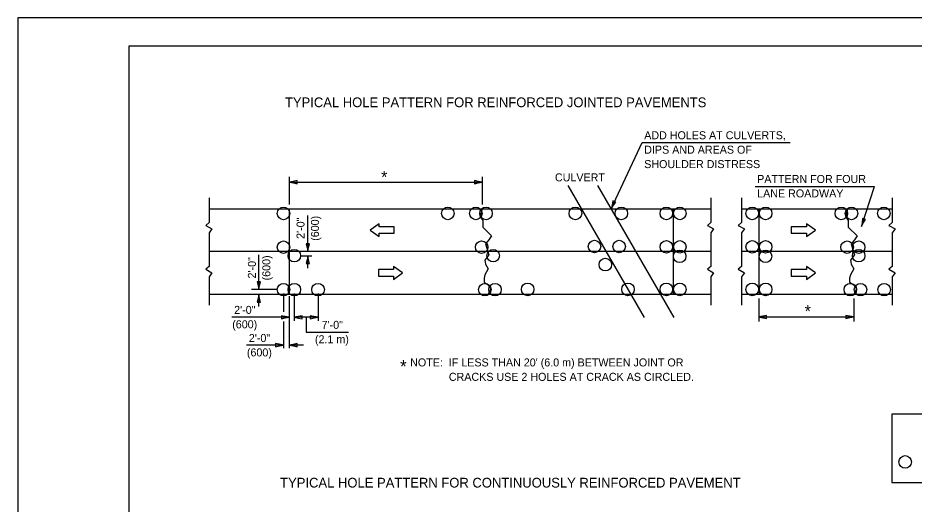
# Model space of a CAD drawing. Extents: x 0 to 2.83, y 0 to 1.83.
# Drawn here: x 0 to 1.343, y 1.105 to 1.833 of the extents above; entities that cross this region are included whole.
import ezdxf

# ---------------------------------------------------------------- set-up
doc = ezdxf.new("R2010")
doc.units = 0
for name, color, linetype in [('RD_Pr_Roadway_Dimensions', 7, 'Continuous'), ('RD_Pr_Roadway_Items', 7, 'Continuous'), ('RD_Pr_Roadway_Notes', 7, 'Continuous'), ('SH_General_Details', 7, 'Continuous'), ('SH_Printer_Plotting_Border', 7, 'Continuous')]:
    doc.layers.add(name, color=color, linetype=linetype)

msp = doc.modelspace()

# ---------------------------------------------------------------- linework, layer by layer
at = {"layer": 'RD_Pr_Roadway_Dimensions'}
for p, q in [((0.4066, 1.595), (0.4066, 1.554)), ((0.4066, 1.5872), (0.6958, 1.5872)), ((0.6958, 1.595), (0.6958, 1.554)), ((0.4344, 1.4833), (0.4344, 1.5375)), ((0.361, 1.4262), (0.361, 1.4784)), ((0.4243, 1.477), (0.4407, 1.477)), ((0.4344, 1.4585), (0.4344, 1.477)), ((0.3878, 1.4262), (0.3503, 1.4262)), ((0.361, 1.4008), (0.361, 1.4192)), ((0.3979, 1.4206), (0.3979, 1.3929)), ((0.4066, 1.4162), (0.4066, 1.3384)), ((0.4141, 1.4206), (0.4141, 1.3792)), ((0.4498, 1.4206), (0.4498, 1.3792)), ((1.1105, 1.4128), (1.1105, 1.3782)), ((1.2527, 1.4128), (1.2527, 1.3782)), ((0.4066, 1.3847), (0.3207, 1.3847)), ((0.4498, 1.3847), (0.4141, 1.3847)), ((1.1105, 1.3852), (1.2527, 1.3852)), ((0.3979, 1.3785), (0.3979, 1.3384)), ((0.3979, 1.3432), (0.3424, 1.3432)), ((0.4278, 1.3432), (0.4066, 1.3432))]:
    msp.add_line(p, q, dxfattribs=at)
for points in [[(0.4183, 1.5847), (0.4183, 1.5872), (0.4183, 1.5896), (0.4124, 1.5882), (0.4066, 1.5872), (0.4128, 1.586)], [(0.6841, 1.5896), (0.6841, 1.5872), (0.6841, 1.5847), (0.69, 1.5861), (0.6958, 1.5872), (0.6896, 1.5883)], [(0.4368, 1.495), (0.4344, 1.495), (0.4319, 1.495), (0.4334, 1.4891), (0.4344, 1.4833), (0.4355, 1.4895)], [(0.4319, 1.4653), (0.4344, 1.4653), (0.4368, 1.4653), (0.4354, 1.4711), (0.4344, 1.477), (0.4333, 1.4707)], [(0.3635, 1.4379), (0.361, 1.4379), (0.3586, 1.4379), (0.36, 1.432), (0.361, 1.4262), (0.3621, 1.4324)], [(0.3586, 1.4075), (0.361, 1.4075), (0.3634, 1.4075), (0.362, 1.4134), (0.361, 1.4192), (0.3599, 1.413)], [(0.3949, 1.3871), (0.3949, 1.3847), (0.3949, 1.3822), (0.4008, 1.3837), (0.4066, 1.3847), (0.4004, 1.3858)], [(0.4258, 1.3822), (0.4258, 1.3847), (0.4258, 1.3871), (0.4199, 1.3857), (0.4141, 1.3847), (0.4203, 1.3836)], [(0.4382, 1.3871), (0.4382, 1.3847), (0.4382, 1.3822), (0.444, 1.3837), (0.4498, 1.3847), (0.4436, 1.3858)], [(1.1222, 1.3828), (1.1222, 1.3852), (1.1222, 1.3876), (1.1164, 1.3862), (1.1105, 1.3852), (1.1167, 1.3841)], [(1.241, 1.3876), (1.241, 1.3852), (1.241, 1.3828), (1.2468, 1.3842), (1.2527, 1.3852), (1.2465, 1.3863)], [(0.3862, 1.3456), (0.3862, 1.3432), (0.3862, 1.3407), (0.392, 1.3422), (0.3979, 1.3432), (0.3917, 1.3443)], [(0.4183, 1.3407), (0.4183, 1.3432), (0.4183, 1.3456), (0.4124, 1.3442), (0.4066, 1.3432), (0.4128, 1.342)]]:
    msp.add_lwpolyline(points, close=True, dxfattribs=at)
msp.add_lwpolyline([(0.432, 1.3847), (0.432, 1.3625), (0.4953, 1.3625)], dxfattribs=at)
at = {"layer": 'RD_Pr_Roadway_Items'}
for p, q in [((0.8244, 1.5822), (0.9385, 1.3845)), ((0.8689, 1.5822), (0.9831, 1.3845)), ((0.2864, 1.5474), (0.4066, 1.5474)), ((0.4066, 1.5474), (0.4066, 1.4192)), ((0.4066, 1.5474), (1.0386, 1.5474)), ((0.9819, 1.5474), (0.9819, 1.4192)), ((1.0847, 1.5474), (1.3105, 1.5474)), ((1.1105, 1.5474), (1.1105, 1.4192)), ((1.1105, 1.5474), (1.1105, 1.4192)), ((1.0386, 1.4833), (0.2864, 1.4833)), ((1.3105, 1.4833), (1.0847, 1.4833)), ((0.2864, 1.4192), (1.0386, 1.4192)), ((1.0847, 1.4192), (1.3105, 1.4192))]:
    msp.add_line(p, q, dxfattribs=at)
for points in [[(0.6958, 1.5474), (0.6928, 1.5358), (0.6968, 1.5297), (0.6968, 1.5197), (0.7098, 1.5066), (0.7058, 1.5006), (0.7008, 1.4946), (0.7028, 1.4885), (0.7058, 1.4785), (0.6998, 1.4704), (0.7008, 1.4644), (0.7048, 1.4574), (0.6998, 1.4483), (0.6988, 1.4433), (0.6988, 1.4373), (0.7048, 1.4332), (0.7088, 1.4272), (0.7048, 1.4192)], [(1.2436, 1.5474), (1.2406, 1.5358), (1.2446, 1.5297), (1.2446, 1.5197), (1.2577, 1.5066), (1.2537, 1.5006), (1.2487, 1.4946), (1.2507, 1.4885), (1.2537, 1.4785), (1.2477, 1.4704), (1.2487, 1.4644), (1.2527, 1.4574), (1.2477, 1.4483), (1.2466, 1.4433), (1.2466, 1.4373), (1.2527, 1.4332), (1.2567, 1.4272), (1.2527, 1.4192)]]:
    msp.add_lwpolyline(points, dxfattribs=at)
for points in [[(0.5641, 1.5106), (0.5641, 1.5202), (0.5412, 1.5202), (0.5412, 1.525), (0.5279, 1.5154), (0.5412, 1.5058), (0.5412, 1.5106)], [(1.1592, 1.5202), (1.1592, 1.5106), (1.1821, 1.5106), (1.1821, 1.5057), (1.1954, 1.5154), (1.1821, 1.525), (1.1821, 1.5202)], [(0.5402, 1.4561), (0.5402, 1.4464), (0.5631, 1.4464), (0.5631, 1.4416), (0.5763, 1.4512), (0.5631, 1.4609), (0.5631, 1.4561)], [(1.1592, 1.4561), (1.1592, 1.4464), (1.1821, 1.4464), (1.1821, 1.4416), (1.1954, 1.4512), (1.1821, 1.4609), (1.1821, 1.4561)]]:
    msp.add_lwpolyline(points, close=True, dxfattribs=at)
for centre in [(0.398, 1.5404), (0.6444, 1.5404), (0.6863, 1.5404), (0.7016, 1.5404), (0.8356, 1.5404), (0.9044, 1.5404), (0.9719, 1.5404), (0.992, 1.5404), (1.1006, 1.5404), (1.1207, 1.5404), (1.2341, 1.5404), (1.2494, 1.5404), (1.2979, 1.5404), (0.398, 1.4898), (0.695, 1.4898), (0.8641, 1.4909), (0.9011, 1.4909), (0.9719, 1.4903), (0.992, 1.4903), (1.1006, 1.4903), (1.1207, 1.4903), (1.2428, 1.4898), (1.2602, 1.4898), (0.4142, 1.477), (0.7123, 1.477), (0.9919, 1.4761), (1.1205, 1.4761), (1.2602, 1.477), (0.8804, 1.4637), (0.398, 1.4262), (0.4142, 1.4262), (0.4499, 1.4262), (0.6998, 1.4262), (0.7151, 1.4262), (0.7641, 1.4265), (0.9143, 1.4265), (0.9719, 1.4265), (0.992, 1.4265), (1.1006, 1.4265), (1.1207, 1.4265), (1.2476, 1.4262), (1.2629, 1.4262), (1.2983, 1.4262), (1.3299, 1.168)]:
    msp.add_circle(centre, 0.00939, dxfattribs=at)
at = {"layer": 'RD_Pr_Roadway_Notes'}
for p, q in [((0.889, 1.5474), (0.9354, 1.6467)), ((0.9354, 1.6467), (1.1573, 1.6467)), ((1.1052, 1.5809), (1.2837, 1.5809)), ((1.2646, 1.521), (1.2837, 1.5809)), ((0.2864, 1.5635), (0.2864, 1.5267)), ((1.0386, 1.5635), (1.0386, 1.5267)), ((1.0847, 1.5635), (1.0847, 1.5267)), ((1.3105, 1.5635), (1.3105, 1.5267)), ((0.2864, 1.5115), (0.2864, 1.4608)), ((1.0386, 1.5115), (1.0386, 1.4608)), ((1.0847, 1.5115), (1.0847, 1.4608)), ((1.3105, 1.5115), (1.3105, 1.4608)), ((0.2864, 1.4455), (0.2864, 1.4031)), ((1.0386, 1.4455), (1.0386, 1.4031)), ((1.0847, 1.4455), (1.0847, 1.4031)), ((1.3105, 1.4455), (1.3105, 1.4031))]:
    msp.add_line(p, q, dxfattribs=at)
for points in [[(0.8961, 1.557), (0.8939, 1.558), (0.8917, 1.559), (0.8905, 1.5531), (0.889, 1.5474), (0.8926, 1.5526)], [(1.2705, 1.5314), (1.2682, 1.5321), (1.2658, 1.5329), (1.2654, 1.5269), (1.2646, 1.521), (1.2676, 1.5266)], [(1.3096, 1.1371), (1.5063, 1.1371), (1.5063, 1.2398), (1.3096, 1.2398)]]:
    msp.add_lwpolyline(points, close=True, dxfattribs=at)
for points in [[(0.2864, 1.5267), (0.2814, 1.5225), (0.2905, 1.5173), (0.2864, 1.5115)], [(1.0386, 1.5267), (1.0336, 1.5225), (1.0427, 1.5173), (1.0386, 1.5115)], [(1.0847, 1.5267), (1.0797, 1.5225), (1.0888, 1.5173), (1.0847, 1.5115)], [(1.3105, 1.5267), (1.3055, 1.5225), (1.3146, 1.5173), (1.3105, 1.5115)], [(0.2864, 1.4608), (0.2814, 1.4566), (0.2905, 1.4514), (0.2864, 1.4455)], [(1.0386, 1.4608), (1.0336, 1.4566), (1.0427, 1.4514), (1.0386, 1.4455)], [(1.0847, 1.4608), (1.0797, 1.4566), (1.0888, 1.4514), (1.0847, 1.4455)], [(1.3105, 1.4608), (1.3055, 1.4566), (1.3146, 1.4514), (1.3105, 1.4455)]]:
    msp.add_lwpolyline(points, dxfattribs=at)
at = {"layer": 'SH_General_Details'}
for p, q in [((0, 1.8333), (0, 0)), ((2.8333, 1.8333), (0, 1.8333))]:
    msp.add_line(p, q, dxfattribs=at)
msp.add_lwpolyline([(0.1667, 1.7917), (2.7917, 1.7917), (2.7917, 0.0417), (0.1667, 0.0417)], close=True, dxfattribs=at)
at = {"layer": 'SH_Printer_Plotting_Border'}
msp.add_lwpolyline([(0, 0), (2.8333, 0), (2.8333, 1.8333), (0, 1.8333)], close=True, dxfattribs=at)

# ---------------------------------------------------------------- texts
at = {"layer": 'RD_Pr_Roadway_Dimensions'}
for s, height, rotation, p in [('*', 0.018, 360, (0.5444, 1.5859)), ('2\'-0"', 0.012, 90, (0.4296, 1.5022)), ('(600)', 0.012, 90, (0.4512, 1.4993)), ('2\'-0"', 0.012, 90, (0.3567, 1.4429)), ('(600)', 0.012, 90, (0.3783, 1.44)), ('2\'-0"', 0.012, 360, (0.3241, 1.3898)), ('*', 0.018, 360, (1.1792, 1.3849)), ('(600)', 0.012, 360, (0.3212, 1.3682)), ('7\'-0"', 0.012, 360, (0.4552, 1.3674)), ('2\'-0"', 0.012, 360, (0.3461, 1.3477)), ('(2.1 m)', 0.012, 360, (0.4452, 1.3458)), ('(600)', 0.012, 360, (0.3432, 1.3261))]:
    msp.add_text(s, height=height, rotation=rotation, dxfattribs=at).set_placement(p)
at = {"layer": 'RD_Pr_Roadway_Notes'}
for s, height, p in [('TYPICAL HOLE PATTERN FOR REINFORCED JOINTED PAVEMENTS', 0.014583, (0.4002, 1.6996)), ('ADD HOLES AT CULVERTS,', 0.012, (0.9387, 1.6515)), ('DIPS AND AREAS OF ', 0.012, (0.9387, 1.6299)), ('SHOULDER DISTRESS', 0.012, (0.9387, 1.6083)), ('CULVERT', 0.012, (0.8049, 1.5884)), ('PATTERN FOR FOUR', 0.012, (1.108, 1.586)), ('LANE ROADWAY', 0.012, (1.108, 1.5644)), ('*', 0.0192, (0.5727, 1.3014)), ("NOTE:  IF LESS THAN 20' (6.0 m) BETWEEN JOINT OR", 0.012, (0.5879, 1.3111)), ('             CRACKS USE 2 HOLES AT CRACK AS CIRCLED.', 0.012, (0.5879, 1.2895)), ('TYPICAL HOLE PATTERN FOR CONTINUOUSLY REINFORCED PAVEMENT', 0.014583, (0.393, 1.1296))]:
    msp.add_text(s, height=height, rotation=360, dxfattribs=at).set_placement(p)

doc.saveas('drawing.dxf')
